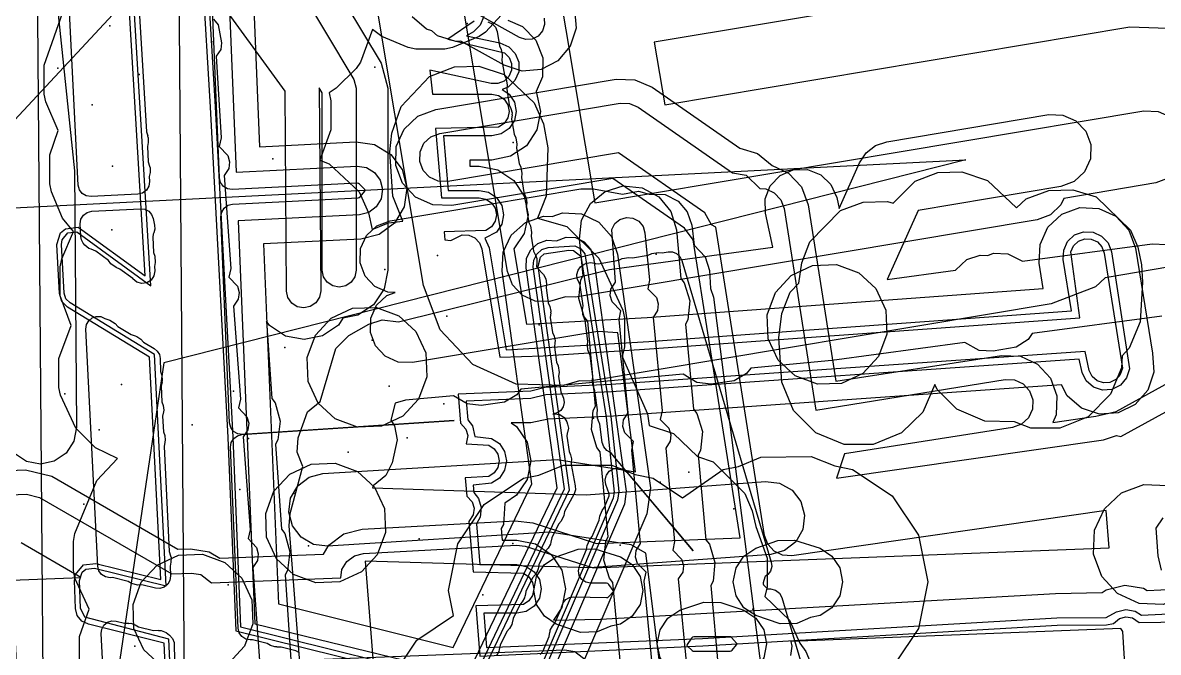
# Model space of a CAD drawing. Header units: metres. Extents: x -3943 to -3664, y 4962 to 6622.
# Drawn here: x -3871.39 to -3824.73, y 6149.99 to 6175.87 of the extents above; entities that cross this region are included whole.
import ezdxf

# ---------------------------------------------------------------- set-up
doc = ezdxf.new("R2010")
doc.units = ezdxf.units.M
for name, color, linetype in [('AI_GREENING_EXCLUSIONS', 1, 'Continuous'), ('AI_GREENING_LAWN', 82, 'Continuous'), ('AI_GREENING_REJECTED', 6, 'Continuous')]:
    doc.layers.add(name, color=color, linetype=linetype)

msp = doc.modelspace()

# ---------------------------------------------------------------- linework, layer by layer
at = {"layer": 'AI_GREENING_EXCLUSIONS'}
for points in [[(-3865.849, 6294.142), (-3864.477, 6112.147)], [(-3876.185, 6108.241), (-3870.611, 6109.159), (-3870.237, 6109.936), (-3870.897, 6193.069)], [(-3864.629, 6188.185), (-3863.682, 6172.395), (-3862.958, 6158.818), (-3862.633, 6150.88), (-3852.84, 6148.453), (-3848.915, 6156.677), (-3850.208, 6165.861), (-3850.108, 6166.237), (-3849.957, 6166.367), (-3848.94, 6166.517), (-3848.75, 6166.501), (-3848.455, 6166.274), (-3847.418, 6159.654), (-3847.088, 6156.576), (-3847.125, 6156.33), (-3851.274, 6146.646)], [(-3864.429, 6188.197), (-3863.483, 6172.406), (-3862.758, 6158.829), (-3862.439, 6151.038), (-3852.95, 6148.686), (-3849.122, 6156.709), (-3850.406, 6165.833), (-3850.389, 6166.111), (-3850.265, 6166.36), (-3850.054, 6166.541), (-3849.789, 6166.626), (-3848.696, 6166.694), (-3848.459, 6166.574), (-3848.283, 6166.375), (-3847.22, 6159.684), (-3846.889, 6156.596), (-3846.941, 6156.252), (-3851.132, 6146.505)], [(-3863.547, 6105.793), (-3865.58, 6150.374), (-3868.687, 6151.144), (-3868.955, 6151.277), (-3869.144, 6151.51), (-3869.218, 6151.8), (-3869.256, 6152.943), (-3869.217, 6153.197), (-3868.89, 6153.582), (-3868.388, 6153.646), (-3868.388, 6153.646), (-3865.709, 6152.982), (-3866.171, 6162.117), (-3869.545, 6164.179), (-3869.78, 6164.417), (-3869.878, 6164.737), (-3869.991, 6166.747), (-3869.828, 6167.236), (-3869.623, 6167.402), (-3869.11, 6167.462), (-3866.354, 6165.469), (-3867.676, 6187.632)], [(-3863.346, 6105.766), (-3865.387, 6150.533), (-3868.831, 6151.433), (-3869.018, 6151.807), (-3869.056, 6152.95), (-3868.937, 6153.291), (-3868.794, 6153.406), (-3868.436, 6153.452), (-3865.496, 6152.723), (-3865.496, 6152.723), (-3865.976, 6162.233), (-3869.44, 6164.35), (-3869.609, 6164.52), (-3869.679, 6164.748), (-3869.791, 6166.758), (-3869.766, 6166.944), (-3869.529, 6167.226), (-3869.162, 6167.269), (-3866.128, 6165.052), (-3867.476, 6187.643)], [(-3860.158, 6184.297), (-3872.835, 6170.684)], [(-3860.158, 6184.297), (-3872.835, 6170.684)], [(-3800.685, 6182.518), (-3845.437, 6175.074), (-3845.007, 6172.49), (-3825.9, 6175.693), (-3823.95, 6175.634), (-3822.171, 6174.833), (-3820.834, 6173.412), (-3820.142, 6171.588), (-3820.201, 6169.638), (-3821.002, 6167.859), (-3822.422, 6166.522), (-3824.246, 6165.83), (-3826.907, 6165.384), (-3827.303, 6165.011), (-3829.128, 6164.319), (-3848.095, 6161.139), (-3848.503, 6161.152), (-3849.164, 6160.96), (-3851.115, 6161.02), (-3852.895, 6161.822), (-3854.232, 6163.244), (-3854.922, 6165.07), (-3857.274, 6179.186)], [(-3862.639, 6181.675), (-3857.78, 6173.536), (-3857.681, 6173.177), (-3857.681, 6165.695), (-3857.734, 6165.427), (-3857.886, 6165.2), (-3858.113, 6165.048), (-3858.381, 6164.995), (-3858.649, 6165.048), (-3858.876, 6165.2), (-3859.028, 6165.427), (-3859.081, 6165.695), (-3859.081, 6172.984), (-3859.205, 6173.192), (-3859.142, 6164.851), (-3859.193, 6164.583), (-3859.344, 6164.355), (-3859.569, 6164.201), (-3859.837, 6164.146), (-3860.105, 6164.197), (-3860.333, 6164.347), (-3860.487, 6164.573), (-3860.542, 6164.84), (-3860.604, 6173.055), (-3863.605, 6177.191)], [(-3870.355, 6180.289), (-3869.253, 6169.775), (-3869.174, 6159.243), (-3869.284, 6158.668), (-3869.605, 6158.179), (-3870.089, 6157.85), (-3870.662, 6157.732), (-3871.237, 6157.842), (-3871.726, 6158.163)], [(-3849.465, 6177.952), (-3847.883, 6168.459), (-3825.321, 6172.241), (-3824.736, 6172.223), (-3824.202, 6171.983), (-3823.801, 6171.557), (-3823.594, 6171.01), (-3823.611, 6170.425), (-3823.852, 6169.891), (-3824.278, 6169.49), (-3824.825, 6169.282), (-3828.612, 6168.647), (-3828.733, 6168.38), (-3829.159, 6167.978), (-3829.706, 6167.771), (-3848.674, 6164.591), (-3849.082, 6164.604), (-3849.742, 6164.412), (-3850.328, 6164.43), (-3850.862, 6164.671), (-3851.263, 6165.097), (-3851.47, 6165.645), (-3851.47, 6165.645), (-3853.821, 6179.761)], [(-3863.003, 6179.104), (-3862.614, 6169.721), (-3857.648, 6169.971), (-3857.262, 6169.914), (-3856.928, 6169.714), (-3856.695, 6169.4), (-3856.6, 6169.022), (-3856.656, 6168.636), (-3856.857, 6168.301), (-3857.17, 6168.068), (-3857.548, 6167.973), (-3862.531, 6167.723), (-3861.844, 6151.161), (-3853.129, 6149.04), (-3849.431, 6156.757), (-3850.702, 6165.799), (-3850.68, 6166.189), (-3850.51, 6166.54), (-3850.219, 6166.8), (-3849.851, 6166.929), (-3849.459, 6166.906), (-3849.061, 6167.061), (-3848.672, 6167.039), (-3848.32, 6166.869), (-3848.06, 6166.578), (-3847.932, 6166.21), (-3846.584, 6156.614), (-3846.655, 6156.08), (-3850.742, 6146.563)], [(-3862.004, 6179.145), (-3861.657, 6170.77), (-3857.699, 6170.969), (-3856.927, 6170.856), (-3856.257, 6170.455), (-3855.791, 6169.829), (-3855.601, 6169.072), (-3855.714, 6168.3), (-3856.115, 6167.63), (-3856.741, 6167.165), (-3857.498, 6166.974), (-3861.491, 6166.774), (-3860.877, 6151.99), (-3853.699, 6150.195), (-3850.464, 6156.918), (-3851.692, 6165.66), (-3851.648, 6166.439), (-3851.309, 6167.142), (-3850.726, 6167.662), (-3849.99, 6167.919), (-3849.637, 6167.899), (-3849.2, 6168.051), (-3848.421, 6168.007), (-3847.718, 6167.668), (-3847.199, 6167.086), (-3846.942, 6166.349), (-3845.594, 6156.753), (-3845.736, 6155.686), (-3849.823, 6146.169)], [(-3858.87, 6177.897), (-3856.664, 6174.202), (-3856.381, 6173.177), (-3856.381, 6165.695), (-3856.533, 6164.929), (-3856.967, 6164.28), (-3857.616, 6163.847), (-3858.232, 6163.724), (-3858.417, 6163.442), (-3859.063, 6163.004), (-3859.827, 6162.846), (-3860.594, 6162.992), (-3861.246, 6163.421), (-3861.371, 6163.605), (-3861.15, 6160.429), (-3861.012, 6160.252), (-3860.804, 6159.499), (-3860.9, 6158.725), (-3861, 6158.548), (-3860.757, 6155.059), (-3860.618, 6154.882), (-3860.41, 6154.129), (-3860.506, 6153.355), (-3860.606, 6153.178), (-3860.363, 6149.689)], [(-3869.052, 6149.451), (-3869.052, 6150.638), (-3868.652, 6151.761), (-3869.239, 6153.043), (-3869.304, 6153.365), (-3869.304, 6154.553), (-3869.239, 6154.875), (-3868.337, 6157.059), (-3867.488, 6157.953), (-3868.394, 6158.399), (-3869.204, 6159.21), (-3869.835, 6160.556), (-3869.9, 6160.879), (-3869.9, 6162.066), (-3869.401, 6163.426), (-3869.843, 6164.649), (-3869.843, 6165.837), (-3869.778, 6166.159), (-3869.294, 6167.289), (-3869.757, 6167.837), (-3870.21, 6168.921), (-3870.275, 6169.243), (-3870.275, 6170.431), (-3869.923, 6171.439), (-3870.436, 6172.611), (-3870.501, 6172.934), (-3870.501, 6174.121), (-3869.672, 6176.493)], [(-3851.386, 6176.553), (-3852.374, 6175.479), (-3852.637, 6175.302), (-3853.721, 6174.849), (-3854.043, 6174.784), (-3855.23, 6174.784), (-3855.553, 6174.849), (-3856.636, 6175.302), (-3857.008, 6175.588), (-3857.513, 6174.248), (-3857.691, 6173.985), (-3858.501, 6173.174), (-3858.794, 6172.985), (-3858.724, 6172.651), (-3858.724, 6171.463), (-3859.177, 6170.215), (-3858.791, 6170.073), (-3857.567, 6168.914), (-3857.181, 6168.058), (-3857.031, 6167.364), (-3856.358, 6167.646), (-3855.764, 6167.711), (-3856.176, 6168.737), (-3856.304, 6170.556), (-3856.224, 6171.331), (-3855.835, 6172.429), (-3854.675, 6173.651), (-3853.645, 6174.058), (-3852.651, 6174.085), (-3851.601, 6173.733), (-3850.377, 6172.574), (-3849.991, 6171.718), (-3849.809, 6170.729), (-3849.874, 6168.737), (-3850.233, 6167.837), (-3849.024, 6167.49), (-3847.714, 6166.185), (-3846.724, 6164.056), (-3846.659, 6163.734), (-3846.659, 6162.546), (-3846.752, 6162.156), (-3845.714, 6159.799), (-3845.649, 6159.317), (-3844.652, 6158.982), (-3843.659, 6158.042), (-3843.018, 6157.82), (-3841.708, 6156.515), (-3841.408, 6155.805), (-3841.268, 6155.164), (-3840.794, 6153.865), (-3840.794, 6152.678), (-3840.89, 6152.282), (-3839.872, 6151.318), (-3839.461, 6150.373), (-3839.206, 6150.031), (-3838.752, 6148.948)], [(-3848.715, 6176.418), (-3848.651, 6175.64), (-3848.89, 6174.897), (-3849.395, 6174.302), (-3850.089, 6173.945), (-3850.866, 6173.881), (-3851.609, 6174.12), (-3853.382, 6175.112), (-3853.596, 6175.094), (-3854.339, 6175.333), (-3854.569, 6175.527), (-3854.796, 6175.602), (-3855.389, 6176.109)], [(-3849.965, 6176.061), (-3849.943, 6175.788), (-3850.026, 6175.528), (-3850.203, 6175.32), (-3850.446, 6175.195), (-3850.718, 6175.173), (-3850.978, 6175.256), (-3853.083, 6176.434)], [(-3863.541, 6176.009), (-3863.354, 6175.778), (-3863.212, 6175.044), (-3863.249, 6174.773), (-3863.444, 6174.494), (-3863.226, 6171.137), (-3863.309, 6170.779), (-3862.961, 6170.408), (-3862.888, 6170.144), (-3862.921, 6169.873), (-3863.113, 6169.591), (-3862.833, 6165.767), (-3862.916, 6165.409), (-3862.567, 6165.038), (-3862.494, 6164.774), (-3862.528, 6164.503), (-3862.719, 6164.221), (-3862.439, 6160.397), (-3862.522, 6160.039), (-3862.173, 6159.668), (-3862.1, 6159.404), (-3862.134, 6159.133), (-3862.326, 6158.851), (-3862.045, 6155.027), (-3862.128, 6154.669), (-3861.779, 6154.298), (-3861.707, 6154.034), (-3861.74, 6153.763), (-3861.932, 6153.481), (-3861.651, 6149.657)], [(-3852.84, 6175.933), (-3853.917, 6175.19), (-3851.587, 6174.636), (-3851.396, 6174.44), (-3851.296, 6174.186), (-3851.3, 6173.913), (-3851.408, 6173.663), (-3851.604, 6173.472), (-3851.858, 6173.372), (-3852.131, 6173.376), (-3854.659, 6173.918), (-3854.549, 6172.925), (-3852.104, 6172.925), (-3851.836, 6172.871), (-3851.609, 6172.72), (-3851.457, 6172.492), (-3851.404, 6172.225), (-3851.457, 6171.957), (-3851.609, 6171.73), (-3851.836, 6171.578), (-3854.429, 6171.525), (-3854.185, 6168.673), (-3852.624, 6168.673), (-3852.356, 6168.62), (-3852.129, 6168.468), (-3851.977, 6168.241), (-3851.924, 6167.973), (-3851.977, 6167.705), (-3852.129, 6167.478), (-3852.356, 6167.326), (-3854.065, 6167.273), (-3854.037, 6166.949), (-3853.792, 6166.915), (-3853.332, 6167.144), (-3853.058, 6167.138), (-3852.807, 6167.026), (-3852.618, 6166.826), (-3852.521, 6166.57), (-3851.781, 6162.129), (-3849.999, 6162.173), (-3845.638, 6162.461), (-3827.945, 6163.745), (-3828.321, 6166.456), (-3828.207, 6166.704), (-3828.006, 6166.889), (-3827.75, 6166.984), (-3827.477, 6166.973), (-3827.229, 6166.859), (-3827.044, 6166.658), (-3826.949, 6166.402), (-3826.2, 6161.674), (-3826.287, 6161.415), (-3826.466, 6161.209), (-3826.71, 6161.087), (-3826.983, 6161.068), (-3827.242, 6161.154), (-3827.448, 6161.333), (-3827.57, 6161.577), (-3827.725, 6162.357), (-3847.202, 6160.998), (-3849.917, 6160.875), (-3850.514, 6160.729), (-3853.493, 6160.598), (-3853.391, 6159.406), (-3853.173, 6159.167), (-3853.097, 6158.904), (-3853.166, 6158.563), (-3852.24, 6158.509), (-3852.013, 6158.358), (-3851.861, 6158.131), (-3851.808, 6157.863), (-3851.861, 6157.595), (-3852.013, 6157.368), (-3852.24, 6157.216), (-3853.2, 6157.163), (-3853.136, 6156.414), (-3852.918, 6156.175), (-3852.842, 6155.912), (-3852.873, 6155.641), (-3853.049, 6155.366), (-3852.882, 6153.3), (-3850.812, 6153.247), (-3850.585, 6153.095), (-3850.433, 6152.868), (-3850.38, 6152.6), (-3850.433, 6152.332), (-3850.585, 6152.105), (-3850.812, 6151.953), (-3852.769, 6151.9), (-3852.603, 6149.841), (-3843.434, 6150.264), (-3828.88, 6151.11), (-3826.854, 6151.125), (-3826.563, 6151.184), (-3826.317, 6151.387), (-3826.052, 6151.451), (-3825.782, 6151.409), (-3825.517, 6151.223), (-3823.729, 6151.243)], [(-3852.441, 6176.127), (-3852.591, 6175.766), (-3852.867, 6175.491), (-3853.154, 6175.334), (-3851.775, 6175.038), (-3851.416, 6174.883), (-3851.145, 6174.603), (-3851.001, 6174.241), (-3851.006, 6173.85), (-3851.161, 6173.492), (-3851.441, 6173.22), (-3851.685, 6173.124), (-3851.397, 6172.932), (-3851.18, 6172.607), (-3851.104, 6172.225), (-3851.18, 6171.842), (-3851.397, 6171.517), (-3851.721, 6171.301), (-3852.104, 6171.225), (-3854.103, 6171.225), (-3853.91, 6168.973), (-3852.624, 6168.973), (-3852.241, 6168.897), (-3851.917, 6168.68), (-3851.7, 6168.356), (-3851.624, 6167.973), (-3851.7, 6167.59), (-3851.917, 6167.266), (-3852.395, 6167.019), (-3852.225, 6166.619), (-3851.527, 6162.429), (-3845.659, 6162.76), (-3828.293, 6164.022), (-3828.628, 6166.136), (-3828.613, 6166.526), (-3828.45, 6166.88), (-3828.163, 6167.145), (-3827.797, 6167.28), (-3827.407, 6167.265), (-3827.053, 6167.102), (-3826.788, 6166.815), (-3826.653, 6166.449), (-3825.903, 6161.637), (-3826.026, 6161.267), (-3826.282, 6160.972), (-3826.631, 6160.797), (-3827.02, 6160.77), (-3827.39, 6160.893), (-3827.685, 6161.149), (-3827.859, 6161.498), (-3827.979, 6162.039), (-3847.188, 6160.698), (-3849.898, 6160.576), (-3850.514, 6160.429), (-3853.168, 6160.318), (-3853.103, 6159.55), (-3852.907, 6159.304), (-3852.806, 6158.863), (-3852.125, 6158.787), (-3851.8, 6158.57), (-3851.584, 6158.245), (-3851.508, 6157.863), (-3851.584, 6157.48), (-3851.8, 6157.156), (-3852.125, 6156.939), (-3852.873, 6156.863), (-3852.847, 6156.557), (-3852.652, 6156.312), (-3852.543, 6155.938), (-3852.587, 6155.55), (-3852.74, 6155.271), (-3852.605, 6153.6), (-3851.08, 6153.6), (-3850.697, 6153.524), (-3850.373, 6153.307), (-3850.156, 6152.983), (-3850.08, 6152.6), (-3850.156, 6152.217), (-3850.373, 6151.893), (-3850.697, 6151.676), (-3851.08, 6151.6), (-3852.444, 6151.6), (-3852.33, 6150.187), (-3843.451, 6150.564), (-3828.897, 6151.41), (-3826.864, 6151.425), (-3826.443, 6151.659), (-3826.064, 6151.751), (-3825.678, 6151.69), (-3825.411, 6151.527), (-3824.012, 6151.585)], [(-3851.453, 6175.967), (-3850.848, 6175.706), (-3850.305, 6175.146), (-3850.017, 6174.421), (-3850.029, 6173.641), (-3850.289, 6173.038), (-3850.104, 6172.225), (-3850.256, 6171.459), (-3850.69, 6170.81), (-3851.339, 6170.377), (-3852.104, 6170.225), (-3853.013, 6170.225), (-3853.012, 6169.973), (-3852.624, 6169.973), (-3851.859, 6169.821), (-3851.21, 6169.387), (-3850.776, 6168.738), (-3850.624, 6167.973), (-3850.776, 6167.208), (-3851.203, 6166.569), (-3850.689, 6163.482), (-3845.729, 6163.758), (-3829.452, 6164.943), (-3829.616, 6165.979), (-3829.585, 6166.759), (-3829.259, 6167.468), (-3828.686, 6167.998), (-3827.954, 6168.268), (-3827.174, 6168.237), (-3826.465, 6167.911), (-3825.936, 6167.338), (-3825.665, 6166.606), (-3824.966, 6162.29), (-3824.911, 6161.511), (-3825.158, 6160.771), (-3825.669, 6160.182), (-3826.367, 6159.833), (-3827.146, 6159.778), (-3827.886, 6160.025), (-3828.475, 6160.536), (-3828.7, 6160.986), (-3847.111, 6159.701), (-3849.794, 6159.572), (-3850.514, 6159.429), (-3851.321, 6159.429), (-3851.093, 6159.277), (-3850.66, 6158.628), (-3850.508, 6157.863), (-3850.66, 6157.097), (-3851.093, 6156.449), (-3851.577, 6156.126), (-3851.634, 6155.247), (-3851.722, 6155.086), (-3851.683, 6154.6), (-3851.08, 6154.6), (-3850.315, 6154.448), (-3849.666, 6154.014), (-3849.232, 6153.365), (-3849.08, 6152.6), (-3849.232, 6151.835), (-3849.581, 6151.313), (-3847.646, 6151.351), (-3828.951, 6152.408), (-3827.028, 6152.446), (-3826.864, 6152.566), (-3826.105, 6152.75), (-3825.334, 6152.629), (-3825.184, 6152.538), (-3824.053, 6152.584)], [(-3879.254, 6157.178), (-3871.276, 6157.495), (-3870.196, 6157.228), (-3865.009, 6154.23), (-3864.489, 6154.25), (-3863.719, 6154.128), (-3863.285, 6153.862), (-3859.032, 6154.028), (-3858.814, 6154.395), (-3858.19, 6154.863), (-3857.434, 6155.057), (-3851.153, 6155.401), (-3850.431, 6155.309), (-3847.808, 6154.465), (-3841.904, 6154.695), (-3843.839, 6166.944), (-3844.198, 6167.421), (-3847.139, 6169.467), (-3853.756, 6168.358), (-3854.536, 6168.381), (-3855.248, 6168.702), (-3855.783, 6169.27), (-3856.059, 6169.999), (-3856.036, 6170.78), (-3855.716, 6171.491), (-3855.147, 6172.026), (-3854.418, 6172.303), (-3846.997, 6173.547), (-3846.228, 6173.526), (-3845.525, 6173.216), (-3841.914, 6170.705), (-3841.193, 6170.49), (-3840.592, 6170.002), (-3839.915, 6169.689), (-3839.386, 6169.116), (-3839.116, 6168.384), (-3837.971, 6161.138), (-3831.172, 6162.196), (-3830.393, 6162.163), (-3829.685, 6161.835), (-3829.157, 6161.26), (-3828.889, 6160.528), (-3828.921, 6159.748), (-3829.065, 6159.438), (-3827.296, 6159.693), (-3826.459, 6159.894), (-3823.891, 6161.301)], [(-3879.214, 6156.179), (-3871.236, 6156.496), (-3870.696, 6156.362), (-3865.259, 6153.219), (-3864.45, 6153.251), (-3864.065, 6153.19), (-3863.632, 6152.847), (-3858.316, 6153.055), (-3858.268, 6153.392), (-3858.07, 6153.727), (-3857.758, 6153.962), (-3857.38, 6154.059), (-3851.098, 6154.403), (-3850.737, 6154.356), (-3847.945, 6153.459), (-3826.74, 6154.286), (-3826.86, 6155.826), (-3839.777, 6153.963), (-3840.164, 6153.983), (-3840.514, 6154.148), (-3840.775, 6154.434), (-3840.908, 6154.797), (-3842.909, 6167.465), (-3843.079, 6167.566), (-3843.36, 6168.056), (-3846.903, 6170.521), (-3853.922, 6169.344), (-3854.312, 6169.356), (-3854.667, 6169.516), (-3854.935, 6169.8), (-3855.073, 6170.165), (-3855.061, 6170.555), (-3854.901, 6170.911), (-3854.617, 6171.178), (-3854.252, 6171.316), (-3846.832, 6172.56), (-3846.447, 6172.55), (-3846.096, 6172.395), (-3842.218, 6169.698), (-3841.66, 6169.606), (-3841.104, 6169.054), (-3840.858, 6169.044), (-3840.503, 6168.881), (-3840.239, 6168.594), (-3840.104, 6168.228), (-3838.796, 6159.947), (-3831.019, 6161.208), (-3830.629, 6161.192), (-3830.275, 6161.027), (-3830.011, 6160.74), (-3829.877, 6160.374), (-3829.893, 6159.984), (-3830.057, 6159.63), (-3830.345, 6159.366), (-3830.711, 6159.232), (-3837.622, 6158.156), (-3837.949, 6157.147), (-3826.981, 6158.728), (-3826.444, 6158.899), (-3826.263, 6158.861), (-3823.411, 6160.424)], [(-3859.475, 6142.898), (-3860.438, 6155.192), (-3860.393, 6155.695), (-3859.878, 6157.627), (-3860.103, 6158.221), (-3860.066, 6158.805), (-3859.68, 6159.875), (-3859.165, 6160.307), (-3858.525, 6162.482), (-3857.992, 6163.007), (-3857.166, 6163.474), (-3856.61, 6163.658), (-3855.95, 6163.576), (-3847.28, 6165.725), (-3840.568, 6166.649), (-3840.871, 6168.039), (-3840.882, 6168.624), (-3840.668, 6169.169), (-3840.262, 6169.59), (-3839.726, 6169.824), (-3839.141, 6169.835), (-3838.596, 6169.621), (-3838.174, 6169.215), (-3837.94, 6168.679), (-3837.843, 6168.234), (-3837.001, 6170.11), (-3836.731, 6170.518), (-3836.344, 6170.817), (-3835.881, 6170.975), (-3829.227, 6172.091), (-3828.642, 6172.073), (-3828.108, 6171.833), (-3827.707, 6171.406), (-3827.499, 6170.859), (-3827.517, 6170.274), (-3827.757, 6169.741), (-3828.183, 6169.339), (-3828.731, 6169.132), (-3834.593, 6168.149), (-3835.865, 6165.316), (-3833.057, 6165.695), (-3832.595, 6166.13), (-3832.041, 6166.32), (-3831.736, 6166.301), (-3831.49, 6166.394), (-3830.905, 6166.375), (-3830.308, 6166.066), (-3824.975, 6166.786), (-3824.391, 6166.749)], [(-3846.811, 6149.366), (-3847.135, 6152.861), (-3847.278, 6153.036), (-3847.502, 6153.783), (-3847.424, 6154.559), (-3847.328, 6154.738), (-3847.652, 6158.233), (-3847.795, 6158.408), (-3848.019, 6159.155), (-3847.941, 6159.932), (-3847.845, 6160.11), (-3848.169, 6163.606), (-3848.312, 6163.78), (-3848.536, 6164.528), (-3848.458, 6165.304), (-3848.362, 6165.483), (-3848.506, 6166.975), (-3848.428, 6167.752), (-3848.058, 6168.439), (-3847.454, 6168.933), (-3846.707, 6169.158), (-3845.93, 6169.08), (-3845.243, 6168.71), (-3844.749, 6168.106), (-3844.524, 6167.359), (-3844.344, 6165.356), (-3844.201, 6165.181), (-3843.977, 6164.434), (-3844.055, 6163.658), (-3844.151, 6163.479), (-3843.827, 6159.983), (-3843.684, 6159.809), (-3843.46, 6159.062), (-3843.538, 6158.285), (-3843.634, 6158.106), (-3843.31, 6154.611), (-3843.167, 6154.436), (-3842.942, 6153.689), (-3843.021, 6152.913), (-3843.117, 6152.734), (-3842.793, 6149.239)], [(-3844.846, 6146.659), (-3845.786, 6154.072), (-3846.387, 6154.407), (-3849.732, 6154.934), (-3858.863, 6154.353), (-3859.444, 6154.431), (-3859.95, 6154.724), (-3860.305, 6155.189), (-3860.456, 6155.755), (-3860.378, 6156.335), (-3860.085, 6156.841), (-3859.62, 6157.197), (-3859.054, 6157.347), (-3849.428, 6157.923), (-3846.21, 6157.416), (-3846.934, 6163.122), (-3847.754, 6163.183), (-3847.754, 6163.183), (-3855.375, 6161.905), (-3855.96, 6161.923), (-3856.494, 6162.163), (-3856.895, 6162.589), (-3857.102, 6163.137), (-3857.085, 6163.722), (-3856.844, 6164.255), (-3856.418, 6164.656), (-3856.087, 6164.782), (-3856.378, 6164.791), (-3856.911, 6165.031), (-3857.312, 6165.457), (-3857.52, 6166.005), (-3857.502, 6166.59), (-3857.262, 6167.123), (-3856.836, 6167.524), (-3856.289, 6167.732), (-3848.455, 6169.045), (-3847.932, 6169.04), (-3846.741, 6168.818), (-3846.087, 6168.939), (-3845.642, 6168.821), (-3844.983, 6168.802), (-3844.46, 6168.539), (-3844.078, 6168.096), (-3843.894, 6167.541), (-3843.793, 6166.72), (-3843.345, 6166.244), (-3843.162, 6165.688), (-3843.119, 6164.941), (-3843.001, 6164.595), (-3840.775, 6147.175)], [(-3845.479, 6149.093), (-3845.847, 6152.922), (-3845.773, 6153.282), (-3846.13, 6153.646), (-3846.208, 6153.907), (-3846.181, 6154.179), (-3845.996, 6154.465), (-3846.364, 6158.295), (-3846.29, 6158.655), (-3846.647, 6159.018), (-3846.725, 6159.28), (-3846.698, 6159.551), (-3846.513, 6159.838), (-3846.881, 6163.667), (-3846.807, 6164.027), (-3847.164, 6164.391), (-3847.242, 6164.652), (-3847.215, 6164.924), (-3847.03, 6165.21), (-3847.184, 6167.372), (-3847.055, 6167.612), (-3846.844, 6167.785), (-3846.582, 6167.864), (-3846.31, 6167.836), (-3846.07, 6167.707), (-3845.897, 6167.496), (-3845.818, 6167.234), (-3845.632, 6165.294), (-3845.706, 6164.934), (-3845.349, 6164.571), (-3845.271, 6164.309), (-3845.298, 6164.038), (-3845.483, 6163.751), (-3845.115, 6159.922), (-3845.189, 6159.562), (-3844.832, 6159.199), (-3844.754, 6158.937), (-3844.781, 6158.665), (-3844.966, 6158.379), (-3844.598, 6154.55), (-3844.672, 6154.19), (-3844.315, 6153.826), (-3844.237, 6153.565), (-3844.264, 6153.293), (-3844.449, 6153.007), (-3844.08, 6149.177)], [(-3824.574, 6163.813), (-3829.905, 6163.093), (-3830.069, 6162.855), (-3830.561, 6162.538), (-3831.507, 6162.366), (-3832.091, 6162.402), (-3832.671, 6162.72), (-3838.137, 6161.981), (-3841.469, 6161.676), (-3841.643, 6161.446), (-3842.148, 6161.15), (-3843.1, 6161.019), (-3843.682, 6161.081), (-3844.247, 6161.423), (-3850.914, 6160.803), (-3851.088, 6160.572), (-3851.592, 6160.274), (-3852.544, 6160.139), (-3853.126, 6160.199), (-3853.692, 6160.539), (-3855.66, 6160.352), (-3856.081, 6160.23), (-3856.266, 6159.537), (-3856.109, 6159.295), (-3856.005, 6158.719), (-3856.209, 6157.779), (-3856.467, 6157.254), (-3856.983, 6156.841), (-3857.008, 6156.747), (-3848.24, 6156.463), (-3840.864, 6157.012), (-3840.283, 6156.941), (-3839.774, 6156.653), (-3839.413, 6156.191), (-3839.257, 6155.627), (-3839.328, 6155.047), (-3839.616, 6154.537), (-3840.078, 6154.177), (-3840.642, 6154.02), (-3848.098, 6153.466), (-3857.315, 6153.734), (-3856.484, 6143.134)], [(-3856.279, 6148.876), (-3855.193, 6150.497), (-3853.685, 6151.503), (-3853.89, 6152.535), (-3853.509, 6154.448), (-3852.426, 6156.071), (-3850.803, 6157.154), (-3850.176, 6157.279), (-3849.162, 6157.682), (-3847.184, 6157.682), (-3846.222, 6157.301), (-3845.486, 6157.154), (-3844.275, 6156.346), (-3842.601, 6157.507), (-3841.974, 6157.632), (-3841.058, 6158.015), (-3838.982, 6158.035), (-3838.02, 6157.654), (-3837.284, 6157.507), (-3835.661, 6156.424), (-3834.578, 6154.801), (-3834.197, 6152.888), (-3834.578, 6150.975), (-3835.524, 6149.558)], [(-3824.532, 6155.526), (-3824.829, 6155.091), (-3824.749, 6153.954), (-3824.607, 6153.368)], [(-3880.085, 6152.641), (-3869.002, 6153.073), (-3871.446, 6154.486)], [(-3825.605, 6141.404), (-3826.179, 6150.848), (-3826.263, 6150.972), (-3839.825, 6150.443), (-3839.778, 6150.242), (-3839.842, 6149.857)], [(-3847.677, 6149.219), (-3848.7, 6150.011), (-3849.109, 6150.081), (-3863.588, 6149.517)]]:
    msp.add_lwpolyline(points, dxfattribs=at)
for points in [[(-3832.63, 6170.226), (-3865.587, 6161.895), (-3870.573, 6128.27), (-3872.178, 6160.229), (-3872.579, 6168.219), (-3832.63, 6170.226)], [(-3839.038, 6166.868), (-3837.779, 6168.147), (-3836.848, 6168.497), (-3835.854, 6168.524), (-3835.624, 6168.451), (-3834.717, 6169.359), (-3833.786, 6169.709), (-3832.792, 6169.736), (-3831.742, 6169.384), (-3830.552, 6168.258), (-3830.157, 6168.628), (-3829.226, 6168.978), (-3828.232, 6169.005), (-3827.283, 6168.705), (-3825.872, 6167.348), (-3825.572, 6166.638), (-3825.417, 6165.919), (-3825.378, 6165.202), (-3825.472, 6163.576), (-3825.925, 6162.492), (-3826.215, 6162.18), (-3826.232, 6161.681), (-3826.685, 6160.597), (-3827.607, 6159.675), (-3828.772, 6159.205), (-3829.96, 6159.205), (-3830.64, 6159.472), (-3831.848, 6159.489), (-3832.999, 6159.987), (-3833.809, 6160.797), (-3833.912, 6161.002), (-3834.404, 6159.865), (-3835.281, 6159.01), (-3836.446, 6158.54), (-3837.634, 6158.54), (-3838.799, 6159.01), (-3839.721, 6159.932), (-3840.191, 6161.097), (-3840.319, 6162.916), (-3840.189, 6163.914), (-3839.85, 6164.789), (-3839.499, 6165.159), (-3839.377, 6165.993), (-3839.038, 6166.868)], [(-3837.942, 6165.928), (-3837.025, 6165.587), (-3836.326, 6164.94), (-3835.917, 6164.058), (-3835.878, 6163.072), (-3836.219, 6162.155), (-3836.866, 6161.456), (-3837.748, 6161.047), (-3838.734, 6161.008), (-3839.651, 6161.349), (-3840.35, 6161.996), (-3840.759, 6162.878), (-3840.798, 6163.864), (-3840.457, 6164.781), (-3839.81, 6165.48), (-3838.928, 6165.889), (-3837.942, 6165.928)], [(-3856.844, 6164.169), (-3855.927, 6163.828), (-3855.228, 6163.181), (-3854.819, 6162.299), (-3854.78, 6161.313), (-3855.121, 6160.396), (-3855.768, 6159.697), (-3856.65, 6159.288), (-3857.636, 6159.249), (-3858.553, 6159.59), (-3859.252, 6160.237), (-3859.661, 6161.119), (-3859.7, 6162.105), (-3859.359, 6163.022), (-3858.712, 6163.721), (-3857.83, 6164.13), (-3856.844, 6164.169)], [(-3858.547, 6157.769), (-3857.63, 6157.428), (-3856.931, 6156.781), (-3856.522, 6155.899), (-3856.483, 6154.913), (-3856.824, 6153.996), (-3857.471, 6153.297), (-3858.353, 6152.888), (-3859.339, 6152.849), (-3860.256, 6153.19), (-3860.955, 6153.837), (-3861.364, 6154.719), (-3861.403, 6155.705), (-3861.062, 6156.622), (-3860.415, 6157.321), (-3859.533, 6157.73), (-3858.547, 6157.769)], [(-3825.322, 6156.884), (-3824.336, 6156.845), (-3823.454, 6156.436), (-3822.807, 6155.737), (-3822.466, 6154.82), (-3822.505, 6153.834), (-3822.914, 6152.952), (-3823.613, 6152.305), (-3824.53, 6151.964), (-3825.516, 6152.003), (-3826.398, 6152.412), (-3827.045, 6153.111), (-3827.386, 6154.028), (-3827.347, 6155.014), (-3826.938, 6155.896), (-3826.239, 6156.543), (-3825.322, 6156.884)], [(-3846.825, 6153.921), (-3846.338, 6153.596), (-3846.013, 6153.109), (-3845.899, 6152.535), (-3846.013, 6151.961), (-3846.338, 6151.474), (-3846.825, 6151.149), (-3847.216, 6151.071), (-3847.779, 6150.83), (-3848.47, 6150.811), (-3849.464, 6151.149), (-3849.951, 6151.474), (-3850.276, 6151.961), (-3850.39, 6152.535), (-3850.276, 6153.109), (-3849.951, 6153.596), (-3849.464, 6153.921), (-3848.567, 6154.232), (-3847.876, 6154.251), (-3846.825, 6153.921)], [(-3838.623, 6154.274), (-3838.136, 6153.949), (-3837.811, 6153.462), (-3837.697, 6152.888), (-3837.811, 6152.314), (-3838.136, 6151.827), (-3838.623, 6151.502), (-3839.014, 6151.424), (-3839.577, 6151.183), (-3840.268, 6151.164), (-3841.262, 6151.502), (-3841.749, 6151.827), (-3842.074, 6152.314), (-3842.188, 6152.888), (-3842.074, 6153.462), (-3841.749, 6153.949), (-3841.262, 6154.274), (-3840.365, 6154.585), (-3839.674, 6154.604), (-3838.623, 6154.274)], [(-3863.998, 6154.024), (-3863.081, 6153.683), (-3862.382, 6153.036), (-3861.973, 6152.154), (-3861.934, 6151.168), (-3862.275, 6150.251), (-3862.922, 6149.552), (-3863.804, 6149.143), (-3864.79, 6149.104), (-3865.707, 6149.445), (-3866.406, 6150.092), (-3866.815, 6150.974), (-3866.854, 6151.96), (-3866.513, 6152.877), (-3865.866, 6153.576), (-3864.984, 6153.985), (-3863.998, 6154.024)], [(-3844.388, 6151.723), (-3843.394, 6152.053), (-3842.703, 6152.034), (-3841.749, 6151.723), (-3841.262, 6151.398), (-3840.937, 6150.911), (-3840.823, 6150.337), (-3840.937, 6149.763), (-3841.262, 6149.276), (-3841.749, 6148.951), (-3842.8, 6148.613), (-3843.394, 6148.613), (-3844.388, 6148.951), (-3844.875, 6149.276), (-3845.2, 6149.763), (-3845.314, 6150.337), (-3845.2, 6150.911), (-3844.875, 6151.398), (-3844.388, 6151.723)]]:
    msp.add_lwpolyline(points, close=True, dxfattribs=at)
at = {"layer": 'AI_GREENING_LAWN'}
for points in [[(-3866.859, 6180.694), (-3866.301, 6171.386), (-3866.246, 6171.212), (-3866.253, 6171.21), (-3866.225, 6171.138), (-3866.229, 6170.948), (-3866.264, 6170.787), (-3866.227, 6170.152), (-3866.172, 6169.978), (-3866.179, 6169.976), (-3866.152, 6169.904), (-3866.156, 6169.714), (-3866.191, 6169.553), (-3866.179, 6169.346), (-3866.206, 6169.151), (-3866.306, 6168.983), (-3866.463, 6168.865), (-3866.653, 6168.817), (-3868.58, 6168.721), (-3868.773, 6168.749), (-3868.94, 6168.849), (-3869.057, 6169.006), (-3869.105, 6169.195), (-3869.84, 6183.716)], [(-3860.014, 6149.978), (-3860.158, 6150.059), (-3860.762, 6150.21), (-3860.945, 6150.21), (-3860.945, 6150.216), (-3861.022, 6150.212), (-3861.202, 6150.272), (-3861.346, 6150.354), (-3861.951, 6150.505), (-3862.036, 6150.505), (-3862.223, 6150.54), (-3862.383, 6150.643), (-3862.493, 6150.799), (-3862.537, 6150.984), (-3862.845, 6158.421), (-3862.816, 6158.61), (-3862.718, 6158.775), (-3862.565, 6158.891), (-3862.379, 6158.94), (-3853.656, 6159.518), (-3862.354, 6158.942), (-3862.551, 6158.968), (-3862.721, 6159.069), (-3862.84, 6159.228), (-3862.84, 6159.228), (-3862.887, 6159.42), (-3863.239, 6167.892), (-3863.209, 6168.084), (-3863.108, 6168.25), (-3862.952, 6168.365), (-3862.764, 6168.412), (-3857.606, 6168.672), (-3857.559, 6168.685), (-3857.521, 6168.716), (-3857.328, 6168.951), (-3857.309, 6168.986), (-3857.331, 6169.019), (-3857.547, 6169.235), (-3857.588, 6169.261), (-3857.636, 6169.269), (-3862.78, 6169.012), (-3862.974, 6169.041), (-3863.142, 6169.142), (-3863.259, 6169.3), (-3863.305, 6169.49), (-3863.704, 6179.064)], [(-3852.276, 6175.908), (-3852.098, 6175.828), (-3851.964, 6175.686), (-3851.895, 6175.504), (-3851.796, 6174.914), (-3851.726, 6174.764), (-3851.68, 6174.58), (-3851.69, 6174.504), (-3851.684, 6174.503), (-3851.699, 6174.321), (-3851.595, 6173.705), (-3851.527, 6173.56), (-3851.483, 6173.295), (-3851.5, 6173.136), (-3851.393, 6172.496), (-3851.323, 6172.346), (-3851.277, 6172.162), (-3851.288, 6172.086), (-3851.281, 6172.086), (-3851.296, 6171.904), (-3851.192, 6171.287), (-3851.124, 6171.142), (-3851.08, 6170.878), (-3851.097, 6170.718), (-3850.991, 6170.079), (-3850.923, 6169.933), (-3850.879, 6169.669), (-3850.896, 6169.51), (-3850.794, 6168.893), (-3850.721, 6168.726), (-3850.727, 6168.723), (-3850.693, 6168.655), (-3850.677, 6168.466), (-3850.694, 6168.301), (-3850.588, 6167.661), (-3850.52, 6167.516), (-3850.476, 6167.251), (-3850.493, 6167.092), (-3850.392, 6166.476), (-3850.319, 6166.308), (-3850.32, 6166.308), (-3850.259, 6166.178), (-3850.26, 6165.96), (-3850.273, 6165.902), (-3850.272, 6165.846), (-3850.245, 6165.798), (-3849.993, 6165.525), (-3849.885, 6165.343), (-3849.863, 6165.132), (-3849.879, 6164.977), (-3849.79, 6164.352), (-3849.724, 6164.201), (-3849.683, 6164.015), (-3849.695, 6163.939), (-3849.689, 6163.939), (-3849.708, 6163.757), (-3849.619, 6163.132), (-3849.553, 6162.98), (-3849.511, 6162.795), (-3849.524, 6162.719), (-3849.517, 6162.719), (-3849.536, 6162.537), (-3849.447, 6161.912), (-3849.383, 6161.765), (-3849.346, 6161.499), (-3849.367, 6161.34), (-3849.276, 6160.692), (-3849.196, 6160.509), (-3849.197, 6160.508), (-3849.161, 6160.442), (-3849.137, 6160.263), (-3849.178, 6160.086), (-3849.279, 6159.936), (-3849.428, 6159.832), (-3849.602, 6159.787), (-3849.53, 6159.792), (-3849.319, 6159.761), (-3849.14, 6159.644), (-3849.027, 6159.463), (-3848.995, 6159.376), (-3848.965, 6159.204), (-3848.996, 6159.033), (-3849.009, 6158.996), (-3849.022, 6158.876), (-3848.933, 6158.251), (-3848.872, 6158.111), (-3848.832, 6157.951), (-3848.846, 6157.786), (-3848.857, 6157.746), (-3848.855, 6157.71), (-3848.68, 6156.842), (-3848.675, 6156.669), (-3848.729, 6156.506), (-3849.118, 6155.783), (-3849.153, 6155.612), (-3849.267, 6155.381), (-3849.374, 6155.259), (-3849.645, 6154.698), (-3849.682, 6154.519), (-3849.689, 6154.52), (-3849.7, 6154.444), (-3849.796, 6154.28), (-3849.905, 6154.156), (-3850.176, 6153.595), (-3850.213, 6153.416), (-3850.219, 6153.417), (-3850.231, 6153.341), (-3850.327, 6153.177), (-3850.436, 6153.053), (-3850.707, 6152.492), (-3850.744, 6152.313), (-3850.75, 6152.314), (-3850.761, 6152.238), (-3850.857, 6152.074), (-3850.966, 6151.95), (-3851.238, 6151.389), (-3851.275, 6151.21), (-3851.281, 6151.211), (-3851.292, 6151.135), (-3851.388, 6150.971), (-3851.497, 6150.847), (-3851.769, 6150.286), (-3851.806, 6150.107), (-3851.812, 6150.108), (-3851.823, 6150.032), (-3851.919, 6149.868)], [(-3850.121, 6149.899), (-3850.018, 6150.027), (-3849.752, 6150.644), (-3849.723, 6150.824), (-3849.716, 6150.823), (-3849.708, 6150.9), (-3849.619, 6151.068), (-3849.516, 6151.196), (-3849.25, 6151.813), (-3849.243, 6151.855), (-3849.184, 6152.024), (-3849.069, 6152.16), (-3848.913, 6152.248), (-3848.737, 6152.275), (-3847.394, 6152.242), (-3847.345, 6152.252), (-3847.304, 6152.281), (-3847.129, 6152.474), (-3847.109, 6152.506), (-3847.126, 6152.54), (-3847.306, 6152.782), (-3847.347, 6152.817), (-3847.399, 6152.829), (-3848.055, 6152.832), (-3848.247, 6152.871), (-3848.409, 6152.981), (-3848.517, 6153.145), (-3848.553, 6153.337), (-3848.513, 6153.529), (-3848.217, 6154.221), (-3848.196, 6154.38), (-3848.09, 6154.626), (-3847.989, 6154.752), (-3847.701, 6155.422), (-3847.679, 6155.583), (-3847.578, 6155.823), (-3847.474, 6155.957), (-3847.291, 6156.42), (-3847.283, 6156.462), (-3847.289, 6156.505), (-3847.425, 6156.888), (-3847.454, 6157.07), (-3847.414, 6157.251), (-3847.404, 6157.275), (-3847.289, 6157.441), (-3847.117, 6157.548), (-3846.916, 6157.578), (-3846.72, 6157.526), (-3846.561, 6157.401), (-3843.839, 6154.164), (-3847.207, 6158.179), (-3847.256, 6158.219), (-3847.39, 6158.29), (-3847.512, 6158.433), (-3847.573, 6158.612), (-3847.678, 6159.37), (-3847.747, 6159.539), (-3847.741, 6159.542), (-3847.773, 6159.611), (-3847.785, 6159.801), (-3847.763, 6159.965), (-3847.871, 6160.741), (-3847.939, 6160.91), (-3847.933, 6160.912), (-3847.966, 6160.982), (-3847.977, 6161.171), (-3847.955, 6161.335), (-3848.074, 6162.187), (-3848.142, 6162.356), (-3848.136, 6162.359), (-3848.169, 6162.428), (-3848.18, 6162.618), (-3848.159, 6162.782), (-3848.277, 6163.634), (-3848.346, 6163.803), (-3848.34, 6163.805), (-3848.372, 6163.875), (-3848.384, 6164.064), (-3848.362, 6164.228), (-3848.48, 6165.08), (-3848.534, 6165.214), (-3848.598, 6165.345), (-3848.615, 6165.523), (-3848.568, 6165.695), (-3848.463, 6165.84), (-3848.314, 6165.939), (-3848.243, 6165.97), (-3848.065, 6166.01), (-3847.884, 6165.984), (-3847.856, 6165.975), (-3847.736, 6165.965), (-3846.895, 6166.108), (-3846.75, 6166.176), (-3846.485, 6166.22), (-3846.326, 6166.203), (-3845.684, 6166.311), (-3845.539, 6166.379), (-3845.274, 6166.423), (-3845.115, 6166.406), (-3844.863, 6166.448), (-3844.683, 6166.445), (-3844.516, 6166.379), (-3844.383, 6166.257), (-3844.301, 6166.097), (-3840.628, 6153.701), (-3840.61, 6153.515), (-3840.661, 6153.335), (-3840.775, 6153.186), (-3840.823, 6153.157), (-3840.872, 6153.115), (-3840.892, 6153.076), (-3840.962, 6152.844), (-3840.967, 6152.803), (-3840.943, 6152.769), (-3840.809, 6152.635), (-3840.771, 6152.609), (-3840.728, 6152.6), (-3840.661, 6152.598), (-3840.459, 6152.549), (-3840.294, 6152.423), (-3840.195, 6152.24), (-3838.904, 6147.882)], [(-3865.903, 6107.741), (-3868.163, 6150.762), (-3868.138, 6150.946), (-3868.047, 6151.109), (-3867.904, 6151.227), (-3867.728, 6151.284), (-3867.542, 6151.274), (-3867.205, 6151.189), (-3867.023, 6151.19), (-3867.022, 6151.183), (-3866.946, 6151.188), (-3866.766, 6151.128), (-3866.622, 6151.046), (-3866.006, 6150.894), (-3865.807, 6150.899), (-3865.806, 6150.887), (-3865.704, 6150.894), (-3865.491, 6150.805), (-3865.491, 6150.805), (-3865.355, 6150.705), (-3865.226, 6150.567), (-3865.158, 6150.392), (-3865.16, 6150.203), (-3865.168, 6150.163), (-3865.137, 6149.552)]]:
    msp.add_lwpolyline(points, dxfattribs=at)
for points in [[(-3865.965, 6167.543), (-3865.957, 6167.383), (-3866, 6167.228), (-3866.023, 6167.179), (-3866.045, 6167.06), (-3866.007, 6166.426), (-3865.955, 6166.274), (-3865.939, 6166.007), (-3865.973, 6165.85), (-3865.962, 6165.672), (-3865.994, 6165.465), (-3866.109, 6165.288), (-3866.286, 6165.175), (-3866.494, 6165.144), (-3866.696, 6165.201), (-3866.857, 6165.337), (-3866.867, 6165.35), (-3867.395, 6165.744), (-3867.545, 6165.802), (-3867.76, 6165.962), (-3867.858, 6166.089), (-3868.386, 6166.483), (-3868.572, 6166.555), (-3868.572, 6166.556), (-3868.675, 6166.589), (-3868.829, 6166.723), (-3868.896, 6166.811), (-3868.968, 6166.942), (-3868.997, 6167.088), (-3869.023, 6167.597), (-3868.995, 6167.79), (-3868.895, 6167.957), (-3868.738, 6168.074), (-3868.549, 6168.121), (-3866.54, 6168.222), (-3866.366, 6168.2), (-3866.21, 6168.12), (-3866.092, 6167.99), (-3866.026, 6167.828), (-3865.965, 6167.543)], [(-3865.672, 6161.367), (-3865.65, 6161.182), (-3865.668, 6161.11), (-3865.663, 6161.109), (-3865.698, 6160.93), (-3865.665, 6160.293), (-3865.613, 6160.137), (-3865.589, 6159.948), (-3865.608, 6159.874), (-3865.601, 6159.873), (-3865.637, 6159.693), (-3865.604, 6159.057), (-3865.552, 6158.9), (-3865.528, 6158.712), (-3865.547, 6158.637), (-3865.54, 6158.636), (-3865.576, 6158.457), (-3865.363, 6154.136), (-3865.31, 6153.962), (-3865.316, 6153.96), (-3865.289, 6153.887), (-3865.295, 6153.697), (-3865.332, 6153.536), (-3865.313, 6153.133), (-3865.338, 6152.949), (-3865.429, 6152.788), (-3865.572, 6152.671), (-3865.747, 6152.613), (-3865.932, 6152.624), (-3866.498, 6152.764), (-3866.659, 6152.759), (-3866.919, 6152.824), (-3867.059, 6152.903), (-3867.7, 6153.062), (-3867.791, 6153.059), (-3867.981, 6153.091), (-3868.145, 6153.192), (-3868.258, 6153.347), (-3868.305, 6153.534), (-3868.788, 6163.277), (-3868.764, 6163.459), (-3868.676, 6163.619), (-3868.536, 6163.737), (-3868.363, 6163.797), (-3868.18, 6163.79), (-3868.011, 6163.718), (-3867.976, 6163.694), (-3867.81, 6163.643), (-3867.591, 6163.506), (-3867.48, 6163.388), (-3866.937, 6163.055), (-3866.763, 6163), (-3866.765, 6162.994), (-3866.692, 6162.976), (-3866.539, 6162.866), (-3866.422, 6162.742), (-3865.984, 6162.483), (-3865.856, 6162.374), (-3865.771, 6162.23), (-3865.739, 6162.065), (-3865.725, 6161.533), (-3865.672, 6161.367)], [(-3843.811, 6150.631), (-3843.865, 6150.618), (-3843.907, 6150.58), (-3844.083, 6150.316), (-3844.099, 6150.28), (-3844.075, 6150.249), (-3843.878, 6150.07), (-3843.84, 6150.047), (-3843.797, 6150.039), (-3842.32, 6150.043), (-3842.27, 6150.054), (-3842.229, 6150.085), (-3842.051, 6150.303), (-3842.032, 6150.337), (-3842.053, 6150.37), (-3842.258, 6150.597), (-3842.298, 6150.625), (-3842.346, 6150.635), (-3843.811, 6150.631)]]:
    msp.add_lwpolyline(points, close=True, dxfattribs=at)
at = {"layer": 'AI_GREENING_REJECTED'}
for p in [(-3867.8, 6175.74), (-3853.12, 6175.83), (-3863.61, 6175.08), (-3869.95, 6174), (-3856.92, 6174.04), (-3866.6, 6173.74), (-3868.53, 6172.49), (-3851.24, 6170.95), (-3861.11, 6170.27), (-3867.7, 6169.97), (-3850.94, 6169.31), (-3867.72, 6167.36), (-3845.36, 6166.35), (-3854.34, 6166.3), (-3856.51, 6165.72), (-3853.96, 6163.81), (-3850.17, 6163.45), (-3857.03, 6162.82), (-3860.61, 6162.52), (-3867.33, 6161), (-3862.73, 6160.73), (-3856.33, 6160.93), (-3869.66, 6160.61), (-3854.08, 6160.21), (-3864.42, 6159.34), (-3847.93, 6159.61), (-3868.25, 6159.14), (-3862.11, 6158.78), (-3855.59, 6158.81), (-3858.01, 6158.22), (-3844.02, 6157.39), (-3862.47, 6156.69), (-3860.25, 6156.54), (-3845.19, 6156.98), (-3868.87, 6156.08), (-3842.16, 6155.89), (-3859.64, 6154.37), (-3855.09, 6154.66), (-3851.25, 6154.47), (-3846.84, 6154.4), (-3862.94, 6152.76), (-3852.48, 6152.35), (-3841.38, 6151.77), (-3866.78, 6150.25)]:
    msp.add_point(p, dxfattribs=at)

doc.saveas('drawing.dxf')
